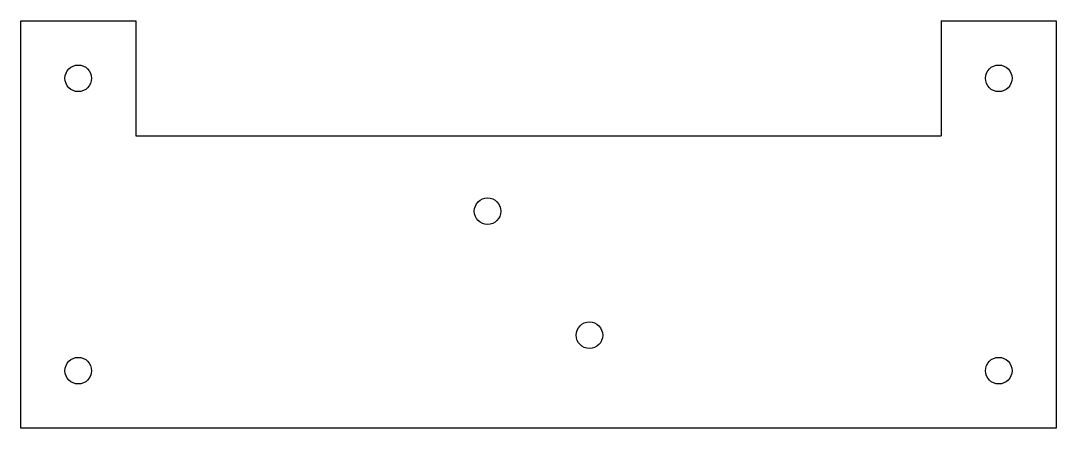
# Model space of a CAD drawing. Header units: millimetres. Extents: x -58 to 58, y -23 to 23.
import ezdxf

# ---------------------------------------------------------------- set-up
doc = ezdxf.new("R2010")
doc.units = ezdxf.units.MM
doc.header["$MEASUREMENT"] = 0

msp = doc.modelspace()

# ---------------------------------------------------------------- linework, layer by layer
for p, q in [((-58.5, -23), (-58.5, 23)), ((-58.5, 23), (-45.5, 23)), ((-45.5, 23), (-45.5, 10)), ((45.5, 23), (45.5, 10)), ((45.5, 23), (58.5, 23)), ((58.5, 23), (58.5, -23)), ((-45.5, 10), (45.5, 10)), ((58.5, -23), (-58.5, -23))]:
    msp.add_line(p, q)
for centre in [(-52, 16.5), (52, 16.5), (-5.75, 1.5), (5.75, -12.5), (-52, -16.5), (52, -16.5)]:
    msp.add_circle(centre, 1.5)

doc.saveas('drawing.dxf')
